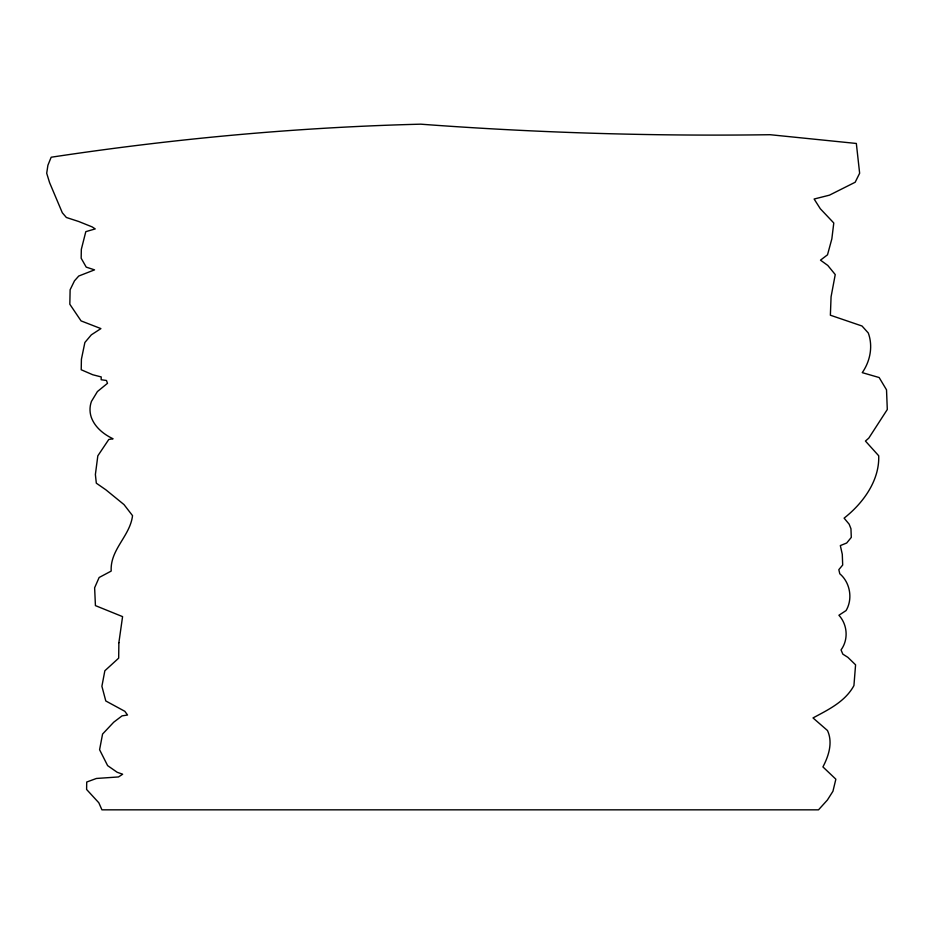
<?xml version="1.0" encoding="UTF-8"?>
<svg xmlns="http://www.w3.org/2000/svg" width="934" height="934" viewBox="0 0 934 934"><rect width="100%" height="100%" fill="white"/><g stroke="black" fill="none" stroke-linecap="round" stroke-linejoin="round"><path stroke-width="1.4" d="M118.875 642.685L118.676 658.143L104.853 670.764L101.899 686.268L105.787 700.967L124.841 711.311L127.538 715.024L122.039 715.876L113.715 722.216L102.565 734.066L99.588 749.733L107.62 765.623L117.182 772.278L122.669 774.216L118.501 776.948L96.412 778.466L86.722 782.027L86.605 789.475L98.806 802.75L101.946 809.836L818.511 809.836L827.396 800.018L832.941 791.273L835.86 779.189L822.924 766.919C828.703 755.875 833.023 742.507 827.477 730.516L813.012 717.931C828.423 709.63 845.177 701.679 853.933 685.591L855.579 664.821L847.885 657.349L842.83 654.139L841.032 649.912C848.632 639.568 847.523 624.671 838.919 615.249L846.076 610.567C852.987 598.916 850.173 582.501 839.794 573.78L838.825 569.658L842.69 565.035L842.281 554.271L840.331 545.584L846.683 543.016L851.294 537.389L850.956 528.737L849.158 524.184L844.102 518.136C862.958 503.356 879.63 480.636 878.707 455.769L865.444 441.058L868.795 438.116L887.3 409.512L886.518 389.84L879.151 377.534L862.257 372.643C870.219 361.236 873.15 346.21 868.281 332.983L862.024 326.013L830.373 315.213L831.073 296.779L835.241 274.573L827.804 265.454L820.496 260.154L827.512 254.807L831.844 238.859L833.782 222.981L820.309 208.749L814.121 199.024L829.427 195.171L855.17 182.247L859.642 173.234L856.338 143.462L770.06 134.706A3941.935 3941.935 0 0 1 420.755 124.175C297.024 127.281 173.537 138.722 51.172 157.227L47.914 165.236L46.7 173.257L49.572 182.597L62.321 212.777L66.372 217.482L78.725 221.51L92.139 226.892L95.221 228.912L85.811 231.655L81.328 249.355L81.165 258.228L86.22 267.124L94.532 269.868L78.748 276.032L74.475 280.842L70.12 289.773L69.828 304.251L81.06 320.899L100.919 328.605L91.334 334.839L84.877 342.486L81.41 359.24L81.211 369.759L92.77 374.756L101.211 376.927L101.176 379.741L106.464 380.488L107.492 383.314L97.416 391.568L91.45 401.398A23.899 23.899 0 0 0 91.252 417.183C94.836 427.258 103.674 434.333 113.072 438.793L108.788 439.47L97.825 455.827L95.385 474.507L96.319 483.182L105.892 489.825L124.012 504.594L132.535 515.65C130.06 536.233 109.978 549.402 111.193 571.083L99.132 577.504L94.626 587.778L95.431 605.617L122.576 616.627L118.875 642.685"/></g></svg>
